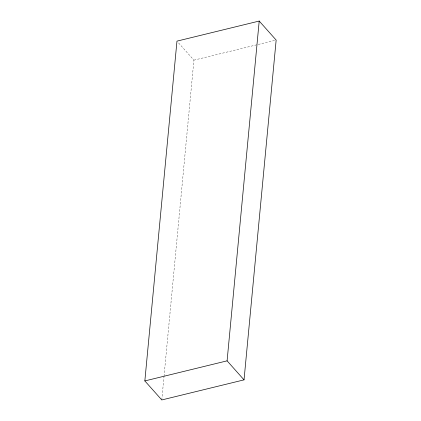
<?xml version="1.0" encoding="UTF-8"?>
<svg xmlns="http://www.w3.org/2000/svg" width="421" height="421" viewBox="0 0 421 421"><rect width="100%" height="100%" fill="white"/><g stroke="black" fill="none" stroke-linecap="round" stroke-linejoin="round"><path stroke-width="0.32" stroke-dasharray="2.1 1.58" d="M161.79 399.95L163.958 377.037M164.022 376.379L193.913 60.156L177.836 42.105M193.913 60.156L275.518 40.227"/><path stroke-width="0.63" d="M144.845 380.926L176.967 41.132L259.21 21.05L276.155 40.069L244.033 379.863L161.79 399.95L144.845 380.926L227.093 360.844L244.033 379.863M227.093 360.844L259.21 21.05"/></g></svg>
